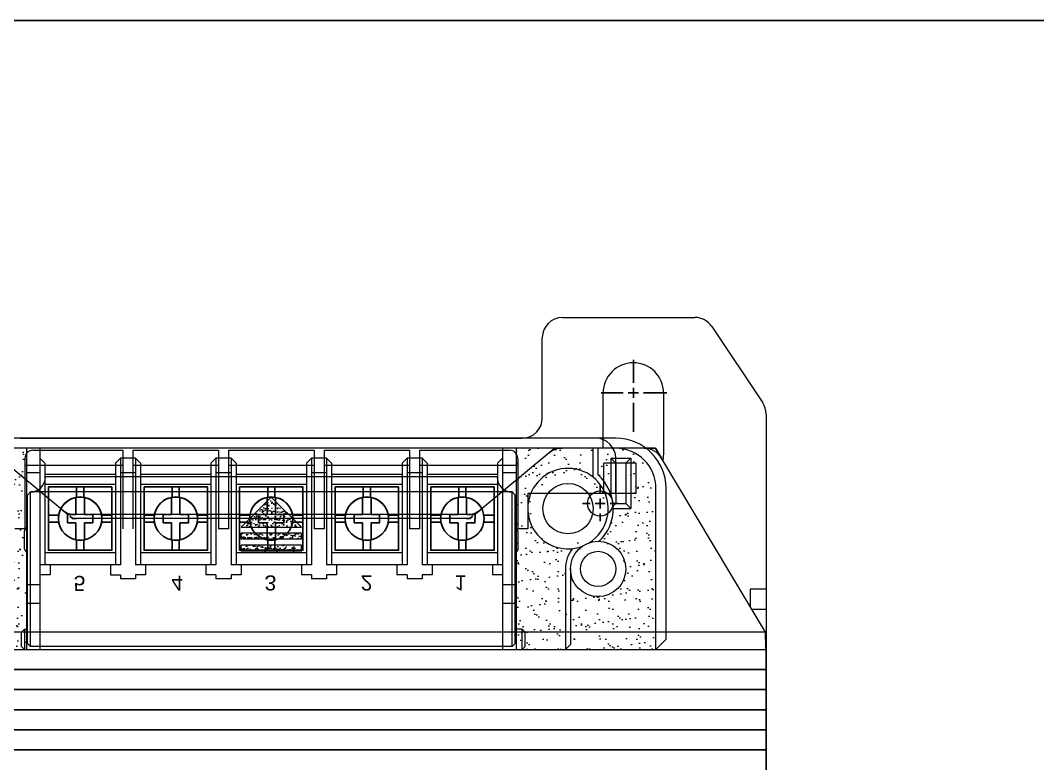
# Model space of a CAD drawing. Header units: millimetres. Extents: x 24815 to 36799, y -9299 to 5469.
# Drawn here: x 35222 to 35323.2, y 2817 to 2890.9 of the extents above; entities that cross this region are included whole.
import ezdxf

# ---------------------------------------------------------------- set-up
doc = ezdxf.new("R2010")
doc.units = ezdxf.units.MM
doc.layers.add('SLD-0', color=7, linetype='Continuous')
doc.styles.add('H', font='')
doc.styles.get('H').set_extended_font_data('Dotum')

# ---------------------------------------------------------------- blocks, each defined once
blk = doc.blocks.new('SW_CENTERMARKSYMBOL_6')
at = {"layer": 'SLD-0', "color": 0}
for p, q in [((0, 0.667), (0, 1.167)), ((-0.667, 0), (-1.167, 0)), ((0, 0), (-0.333, 0)), ((0, 0), (0, 0.333)), ((0, 0), (0, -0.333)), ((0, 0), (0.333, 0)), ((0.667, 0), (1.167, 0)), ((0, -0.667), (0, -1.167))]:
    blk.add_line(p, q, dxfattribs=at)
blk = doc.blocks.new('SW_CENTERMARKSYMBOL_8')
at = {"layer": 'SLD-0', "color": 0}
for p, q in [((0, 0.667), (0, 2.589)), ((-0.667, 0), (-2.14, 0)), ((0, 0), (-0.333, 0)), ((0, 0), (0, 0.333)), ((0, 0), (0, -0.333)), ((0, 0), (0.333, 0)), ((0.667, 0), (2.215, 0)), ((0, -0.667), (0, -2.186))]:
    blk.add_line(p, q, dxfattribs=at)

msp = doc.modelspace()

# ---------------------------------------------------------------- hatches: boundary and pattern name
at = {"lineweight": 13}
h = msp.add_hatch(dxfattribs=at)
h.set_pattern_fill('AR-SAND', color=256, style=0)
h.set_pattern_definition([(322.5, (25309.406, -14124.4933), (-0.06299336, -1.92682377), [0, -1.52, 0, -1.7, 0, -1.625]), (352.5, (25309.406, -14124.4933), (1.7697767, -2.82214607), [0, -0.82, 0, -1.37, 0, -0.525]), (32.5, (25308.176, -14124.4933), (3.11414186, -0.00565905), [0, -0.5, 0, -1.8, 0, -2.35]), (42.5, (25308.176, -14124.4933), (3.0061266, -0.87767556), [0, -0.25, 0, -1.18, 0, -1.35])])
h.paths.add_polyline_path([(35208.74, 2833.714), (35214.364, 2833.713, -0.4003493), (35211.84, 2836.36, -0.4142136), (35214.49, 2839.01, -0.2132628), (35212.993, 2842.36), (35211.24, 2842.36), (35211.24, 2842.365), (35208.74, 2842.365)])
h.paths.add_polyline_path([(35208.74, 2828.36), (35217.14, 2828.36), (35217.14, 2833.713), (35214.616, 2833.713, -0.0237627), (35214.364, 2833.713), (35208.74, 2833.714)])
h.paths.add_polyline_path([(35214.616, 2833.713), (35217.14, 2833.713), (35217.14, 2836.36, -0.4003784)], flags=17)
h.paths.add_polyline_path([(35208.74, 2844.36), (35208.74, 2842.365), (35211.24, 2842.365), (35211.24, 2847.36), (35213.24, 2847.36), (35213.24, 2843.83, -0.1275661), (35214.49, 2845.71), (35214.49, 2848.36), (35212.74, 2848.36, 0.4142136)])
h.paths.add_polyline_path([(35214.99, 2845.479, 0.2272775), (35213.493, 2842.365), (35213.99, 2842.365, -0.998713), (35220.99, 2842.365), (35222.64, 2842.365), (35222.64, 2848.36), (35214.99, 2848.36)])
h.paths.add_polyline_path([(35213.99, 2842.365), (35213.493, 2842.365, 0.2020157), (35214.695, 2839.504, -0.3953164), (35217.64, 2836.36), (35217.64, 2833.713), (35222.64, 2833.713), (35222.64, 2836.36), (35222.64, 2842.365), (35220.99, 2842.365, -1.0012887)])
h.paths.add_polyline_path([(35217.64, 2828.36), (35222.64, 2828.36), (35222.64, 2833.71), (35217.64, 2833.71)])
h = msp.add_hatch(dxfattribs=at)
h.set_pattern_fill('AR-SAND', color=256, style=0)
h.set_pattern_definition([(217.5, (20142.656, -14124.4933), (0.06299336, -1.92682377), [0, -1.52, 0, -1.7, 0, -1.625]), (187.5, (20142.656, -14124.4933), (-1.7697767, -2.82214607), [0, -0.82, 0, -1.37, 0, -0.525]), (147.5, (20143.886, -14124.4933), (-3.11414186, -0.00565905), [0, -0.5, 0, -1.8, 0, -2.35]), (137.5, (20143.886, -14124.4933), (-3.0061266, -0.87767556), [0, -0.25, 0, -1.18, 0, -1.35])])
h.paths.add_polyline_path([(35285.24, 2833.714), (35279.616, 2833.713, 0.4003493), (35282.14, 2836.36, 0.4142136), (35279.49, 2839.01, 0.2132628), (35280.987, 2842.36), (35282.74, 2842.36), (35282.74, 2842.365), (35285.24, 2842.365)])
h.paths.add_polyline_path([(35285.24, 2828.36), (35276.84, 2828.36), (35276.84, 2833.713), (35279.365, 2833.713, 0.0237627), (35279.616, 2833.713), (35285.24, 2833.714)])
h.paths.add_polyline_path([(35279.365, 2833.713), (35276.84, 2833.713), (35276.84, 2836.36, 0.4003784)], flags=17)
h.paths.add_polyline_path([(35285.24, 2844.36), (35285.24, 2842.365), (35282.74, 2842.365), (35282.74, 2847.36), (35280.74, 2847.36), (35280.74, 2843.83, 0.1275661), (35279.49, 2845.71), (35279.49, 2848.36), (35281.24, 2848.36, -0.4142136)])
h.paths.add_polyline_path([(35278.99, 2845.479, -0.2272775), (35280.487, 2842.365), (35279.99, 2842.365, 0.998713), (35272.99, 2842.365), (35271.34, 2842.365), (35271.34, 2848.36), (35278.99, 2848.36)])
h.paths.add_polyline_path([(35279.99, 2842.365), (35280.487, 2842.365, -0.2020157), (35279.286, 2839.504, 0.3953164), (35276.34, 2836.36), (35276.34, 2833.713), (35271.34, 2833.713), (35271.34, 2836.36), (35271.34, 2842.365), (35272.99, 2842.365, 1.0012887)])
h.paths.add_polyline_path([(35276.34, 2828.36), (35271.34, 2828.36), (35271.34, 2833.71), (35276.34, 2833.71)])
h = msp.add_hatch(dxfattribs=at)
h.set_pattern_fill('AR-SAND', color=256, scale=0.3, style=0)
h.set_pattern_definition([(322.5, (25296.8181, -14356.1887), (-0.018898007, -0.578047131), [0, -0.456, 0, -0.51, 0, -0.4875]), (352.5, (25296.8181, -14356.1887), (0.530933012, -0.84664382), [0, -0.246, 0, -0.411, 0, -0.1575]), (32.5, (25296.4491, -14356.1887), (0.934242559, -0.001697716), [0, -0.15, 0, -0.54, 0, -0.705]), (42.5, (25296.4491, -14356.1887), (0.90183798, -0.26330267), [0, -0.075, 0, -0.354, 0, -0.405])])
h.paths.add_polyline_path([(35243.99, 2840.51), (35249.99, 2840.51), (35246.99, 2843.51)])
h = msp.add_hatch(dxfattribs=at)
h.set_pattern_fill('AR-SAND', color=256, scale=0.3, style=0)
h.set_pattern_definition([(322.5, (25297.1331, -14356.8376), (-0.018898007, -0.578047131), [0, -0.456, 0, -0.51, 0, -0.4875]), (352.5, (25297.1331, -14356.8376), (0.530933012, -0.84664382), [0, -0.246, 0, -0.411, 0, -0.1575]), (32.5, (25296.7641, -14356.8376), (0.934242559, -0.001697716), [0, -0.15, 0, -0.54, 0, -0.705]), (42.5, (25296.7641, -14356.8376), (0.90183798, -0.26330267), [0, -0.075, 0, -0.354, 0, -0.405])])
h.paths.add_polyline_path([(35243.99, 2839.31), (35249.99, 2839.31), (35249.99, 2839.91), (35243.99, 2839.91)])
h.paths.add_polyline_path([(35243.99, 2838.11), (35249.99, 2838.11), (35249.99, 2838.71), (35243.99, 2838.71)])

# ---------------------------------------------------------------- linework, layer by layer
at = {"lineweight": 15}
for p, q in [((35275.94, 2861.36, 0), (35289.12, 2861.36, 0)), ((35290.784, 2860.47, 0), (35295.854, 2852.864, 0)), ((35273.94, 2851.36, 0), (35273.94, 2859.36, 0)), ((35279.99, 2848.36, 0), (35279.99, 2853.86, 0)), ((35285.99, 2853.86, 0), (35285.99, 2847.86, 0)), ((35296.19, 2851.755, 0), (35296.19, 2828.36, 0)), ((35222.04, 2849.36, 0), (35271.94, 2849.36, 0)), ((35226.236, 2842.218, 0), (35219.345, 2847.903, 0)), ((35274.636, 2847.903, 0), (35267.745, 2842.218, 0)), ((35284.056, 2848.36, 0), (35275.909, 2848.36, 0)), ((35296.131, 2830.06, 0), (35285.773, 2847.387, 0)), ((35266.472, 2841.76, 0), (35227.509, 2841.76, 0)), ((35266.365, 2841.36, 0), (35227.616, 2841.36, 0)), ((35296.19, 2834.36, 0), (35294.59, 2834.36, 0)), ((35294.59, 2834.36, 0), (35294.59, 2832.637, 0)), ((35294.756, 2832.36, 0), (35296.19, 2832.36, 0)), ((35296.19, 2830.06, 0), (35197.79, 2830.06, 0)), ((35197.79, 2828.36, 0), (35296.19, 2828.36, 0))]:
    msp.add_line(p, q, dxfattribs=at)
at = {"lineweight": 13}
for p, q in [((35281.24, 2849.36, 0), (35212.74, 2849.36, 0)), ((35281.24, 2848.36, 0), (35212.74, 2848.36, 0)), ((35222.64, 2848.36, 0), (35222.64, 2828.36, 0)), ((35223.29, 2848.16, 0), (35232.24, 2848.16, 0)), ((35223.99, 2848.36, 0), (35223.99, 2828.36, 0)), ((35232.24, 2848.16, 0), (35232.24, 2840.36, 0)), ((35233.24, 2848.16, 0), (35233.24, 2840.36, 0)), ((35233.24, 2848.16, 0), (35241.74, 2848.16, 0)), ((35241.74, 2848.16, 0), (35241.74, 2840.36, 0)), ((35242.74, 2848.16, 0), (35242.74, 2840.36, 0)), ((35242.74, 2848.16, 0), (35251.24, 2848.16, 0)), ((35251.24, 2848.16, 0), (35251.24, 2840.36, 0)), ((35252.24, 2848.16, 0), (35252.24, 2840.36, 0)), ((35252.24, 2848.16, 0), (35260.74, 2848.16, 0)), ((35260.74, 2848.16, 0), (35260.74, 2840.36, 0)), ((35261.74, 2848.16, 0), (35261.74, 2840.36, 0)), ((35261.74, 2848.16, 0), (35270.69, 2848.16, 0)), ((35269.99, 2848.36, 0), (35269.99, 2828.36, 0)), ((35271.34, 2848.36, 0), (35271.34, 2828.36, 0)), ((35278.99, 2845.472, 0), (35278.99, 2848.36, 0)), ((35279.49, 2845.71, 0), (35279.49, 2848.36, 0)), ((35222.49, 2847.36, 0), (35222.49, 2840.36, 0)), ((35222.49, 2846.66, 0), (35232.24, 2846.66, 0)), ((35223.99, 2847.36, 0), (35224.49, 2846.86, 0)), ((35224.49, 2846.86, 0), (35224.49, 2836.76, 0)), ((35231.99, 2847.36, 0), (35231.49, 2846.86, 0)), ((35231.49, 2846.86, 0), (35231.49, 2836.76, 0)), ((35231.99, 2847.36, 0), (35231.99, 2836.76, 0)), ((35233.49, 2847.36, 0), (35231.99, 2847.36, 0)), ((35233.24, 2846.66, 0), (35241.74, 2846.66, 0)), ((35233.49, 2847.36, 0), (35233.49, 2836.76, 0)), ((35233.99, 2846.86, 0), (35233.49, 2847.36, 0)), ((35233.99, 2846.86, 0), (35233.99, 2836.76, 0)), ((35241.49, 2847.36, 0), (35240.99, 2846.86, 0)), ((35240.99, 2846.86, 0), (35240.99, 2836.76, 0)), ((35241.49, 2847.36, 0), (35241.49, 2836.76, 0)), ((35242.99, 2847.36, 0), (35241.49, 2847.36, 0)), ((35242.74, 2846.66, 0), (35251.24, 2846.66, 0)), ((35242.99, 2847.36, 0), (35242.99, 2836.76, 0)), ((35243.49, 2846.86, 0), (35242.99, 2847.36, 0)), ((35243.49, 2846.86, 0), (35243.49, 2836.76, 0)), ((35250.99, 2847.36, 0), (35250.49, 2846.86, 0)), ((35250.49, 2846.86, 0), (35250.49, 2836.76, 0)), ((35250.99, 2847.36, 0), (35250.99, 2836.76, 0)), ((35252.49, 2847.36, 0), (35250.99, 2847.36, 0)), ((35252.24, 2846.66, 0), (35260.74, 2846.66, 0)), ((35252.49, 2847.36, 0), (35252.49, 2836.76, 0)), ((35252.99, 2846.86, 0), (35252.49, 2847.36, 0)), ((35252.99, 2846.86, 0), (35252.99, 2836.76, 0)), ((35260.49, 2847.36, 0), (35259.99, 2846.86, 0)), ((35259.99, 2846.86, 0), (35259.99, 2836.76, 0)), ((35260.49, 2847.36, 0), (35260.49, 2836.76, 0)), ((35261.99, 2847.36, 0), (35260.49, 2847.36, 0)), ((35261.74, 2846.66, 0), (35271.49, 2846.66, 0)), ((35261.99, 2847.36, 0), (35261.99, 2836.76, 0)), ((35262.49, 2846.86, 0), (35261.99, 2847.36, 0)), ((35262.49, 2846.86, 0), (35262.49, 2836.76, 0)), ((35269.99, 2847.36, 0), (35269.49, 2846.86, 0)), ((35269.49, 2846.86, 0), (35269.49, 2836.76, 0)), ((35271.49, 2847.36, 0), (35271.49, 2840.36, 0)), ((35283.24, 2846.86, 0), (35280.04, 2846.86, 0)), ((35280.04, 2843.86, 0), (35280.04, 2846.86, 0)), ((35280.74, 2847.36, 0), (35280.74, 2843.83, 0)), ((35280.74, 2847.36, 0), (35282.74, 2847.36, 0)), ((35281.24, 2846.86, 0), (35280.74, 2847.36, 0)), ((35281.24, 2843.86, 0), (35281.24, 2847.36, 0)), ((35281.24, 2846.86, 0), (35281.24, 2842.86, 0)), ((35282.74, 2847.36, 0), (35282.24, 2846.86, 0)), ((35282.24, 2846.86, 0), (35282.24, 2842.86, 0)), ((35282.74, 2847.36, 0), (35282.74, 2842.36, 0)), ((35283.24, 2846.86, 0), (35283.24, 2843.86, 0)), ((35222.64, 2845.96, 0), (35223.99, 2845.96, 0)), ((35231.49, 2845.76, 0), (35224.49, 2845.76, 0)), ((35269.44, 2845.51, 0), (35224.54, 2845.51, 0)), ((35231.99, 2845.96, 0), (35233.49, 2845.96, 0)), ((35240.99, 2845.76, 0), (35233.99, 2845.76, 0)), ((35241.49, 2845.96, 0), (35242.99, 2845.96, 0)), ((35250.49, 2845.76, 0), (35243.49, 2845.76, 0)), ((35250.99, 2845.96, 0), (35252.49, 2845.96, 0)), ((35259.99, 2845.76, 0), (35252.99, 2845.76, 0)), ((35260.49, 2845.96, 0), (35261.99, 2845.96, 0)), ((35269.49, 2845.76, 0), (35262.49, 2845.76, 0)), ((35269.99, 2845.96, 0), (35271.34, 2845.96, 0)), ((35231.49, 2844.76, 0), (35224.49, 2844.76, 0)), ((35240.99, 2844.76, 0), (35233.99, 2844.76, 0)), ((35250.49, 2844.76, 0), (35243.49, 2844.76, 0)), ((35259.99, 2844.76, 0), (35252.99, 2844.76, 0)), ((35269.49, 2844.76, 0), (35262.49, 2844.76, 0)), ((35285.24, 2828.36, 0), (35285.24, 2844.36, 0)), ((35286.24, 2829.36, 0), (35286.24, 2844.36, 0)), ((35223.04, 2844.01, 0), (35222.74, 2843.71, 0)), ((35222.74, 2828.953, 0), (35222.74, 2843.71, 0)), ((35270.94, 2844.01, 0), (35223.04, 2844.01, 0)), ((35223.04, 2828.66, 0), (35223.04, 2844.01, 0)), ((35270.94, 2828.66, 0), (35270.94, 2844.01, 0)), ((35270.94, 2844.01, 0), (35271.24, 2843.71, 0)), ((35271.24, 2828.953, 0), (35271.24, 2843.71, 0)), ((35283.24, 2843.86, 0), (35272.49, 2843.86, 0)), ((35272.49, 2843.86, 0), (35272.49, 2840.36, 0)), ((35281.24, 2842.86, 0), (35280.981, 2842.601, 0)), ((35280.987, 2842.36, 0), (35282.74, 2842.36, 0)), ((35281.24, 2842.86, 0), (35282.24, 2842.86, 0)), ((35282.74, 2842.36, 0), (35282.24, 2842.86, 0)), ((35222.49, 2840.36, 0), (35221.49, 2840.36, 0)), ((35222.44, 2840.11, 0), (35222.74, 2840.61, 0)), ((35242.74, 2840.36, 0), (35241.74, 2840.36, 0)), ((35252.24, 2840.36, 0), (35251.24, 2840.36, 0)), ((35261.74, 2840.36, 0), (35260.74, 2840.36, 0)), ((35271.54, 2840.11, 0), (35271.24, 2840.61, 0)), ((35272.49, 2840.36, 0), (35271.49, 2840.36, 0)), ((35222.44, 2838.31, 0), (35222.44, 2840.11, 0)), ((35243.99, 2839.31, 0), (35243.99, 2839.91, 0)), ((35249.99, 2839.91, 0), (35243.99, 2839.91, 0)), ((35249.99, 2839.31, 0), (35243.99, 2839.31, 0)), ((35249.99, 2839.31, 0), (35249.99, 2839.91, 0)), ((35271.54, 2838.31, 0), (35271.54, 2840.11, 0)), ((35222.44, 2838.31, 0), (35222.74, 2837.81, 0)), ((35243.99, 2838.11, 0), (35243.99, 2838.71, 0)), ((35249.99, 2838.71, 0), (35243.99, 2838.71, 0)), ((35249.99, 2838.11, 0), (35249.99, 2838.71, 0)), ((35271.54, 2838.31, 0), (35271.24, 2837.81, 0)), ((35231.49, 2837.96, 0), (35224.49, 2837.96, 0)), ((35240.99, 2837.96, 0), (35233.99, 2837.96, 0)), ((35250.49, 2837.96, 0), (35243.49, 2837.96, 0)), ((35249.99, 2838.11, 0), (35243.99, 2838.11, 0)), ((35259.99, 2837.96, 0), (35252.99, 2837.96, 0)), ((35269.49, 2837.96, 0), (35262.49, 2837.96, 0)), ((35231.99, 2836.76, 0), (35223.99, 2836.76, 0)), ((35224.99, 2836.76, 0), (35224.99, 2835.76, 0)), ((35230.99, 2836.76, 0), (35230.99, 2835.76, 0)), ((35241.49, 2836.76, 0), (35233.49, 2836.76, 0)), ((35234.49, 2836.76, 0), (35234.49, 2835.76, 0)), ((35240.49, 2836.76, 0), (35240.49, 2835.76, 0)), ((35250.99, 2836.76, 0), (35242.99, 2836.76, 0)), ((35243.99, 2836.76, 0), (35243.99, 2835.76, 0)), ((35249.99, 2836.76, 0), (35249.99, 2835.76, 0)), ((35260.49, 2836.76, 0), (35252.49, 2836.76, 0)), ((35253.49, 2836.76, 0), (35253.49, 2835.76, 0)), ((35259.49, 2836.76, 0), (35259.49, 2835.76, 0)), ((35269.99, 2836.76, 0), (35261.99, 2836.76, 0)), ((35262.99, 2836.76, 0), (35262.99, 2835.76, 0)), ((35268.99, 2836.76, 0), (35268.99, 2835.76, 0)), ((35276.24, 2836.36, 0), (35276.24, 2828.36, 0)), ((35276.74, 2836.36, 0), (35276.74, 2828.86, 0)), ((35224.99, 2835.76, 0), (35223.99, 2835.76, 0)), ((35230.99, 2835.76, 0), (35231.99, 2835.76, 0)), ((35231.99, 2835.76, 0), (35231.99, 2835.36, 0)), ((35233.49, 2835.36, 0), (35231.99, 2835.36, 0)), ((35233.49, 2835.76, 0), (35233.49, 2835.36, 0)), ((35234.49, 2835.76, 0), (35233.49, 2835.76, 0)), ((35241.49, 2835.76, 0), (35240.49, 2835.76, 0)), ((35241.49, 2835.76, 0), (35241.49, 2835.36, 0)), ((35242.99, 2835.36, 0), (35241.49, 2835.36, 0)), ((35242.99, 2835.76, 0), (35242.99, 2835.36, 0)), ((35243.99, 2835.76, 0), (35242.99, 2835.76, 0)), ((35250.99, 2835.76, 0), (35249.99, 2835.76, 0)), ((35250.99, 2835.76, 0), (35250.99, 2835.36, 0)), ((35252.49, 2835.36, 0), (35250.99, 2835.36, 0)), ((35252.49, 2835.76, 0), (35252.49, 2835.36, 0)), ((35253.49, 2835.76, 0), (35252.49, 2835.76, 0)), ((35260.49, 2835.76, 0), (35259.49, 2835.76, 0)), ((35260.49, 2835.76, 0), (35260.49, 2835.36, 0)), ((35261.99, 2835.36, 0), (35260.49, 2835.36, 0)), ((35261.99, 2835.76, 0), (35261.99, 2835.36, 0)), ((35262.99, 2835.76, 0), (35261.99, 2835.76, 0)), ((35269.99, 2835.76, 0), (35268.99, 2835.76, 0)), ((35222.64, 2834.81, 0), (35223.99, 2834.81, 0)), ((35269.99, 2834.81, 0), (35271.34, 2834.81, 0)), ((35222.64, 2832.969, 0), (35223.99, 2832.969, 0)), ((35269.99, 2832.969, 0), (35271.34, 2832.969, 0)), ((35222.44, 2830.36, 0), (35222.14, 2830.06, 0)), ((35222.44, 2830.36, 0), (35222.74, 2830.36, 0)), ((35222.44, 2830.36, 0), (35222.44, 2828.36, 0)), ((35271.94, 2830.36, 0), (35271.24, 2830.36, 0)), ((35272.24, 2830.06, 0), (35271.94, 2830.36, 0)), ((35271.94, 2828.36, 0), (35271.94, 2830.36, 0)), ((35222.14, 2828.653, 0), (35222.14, 2830.06, 0)), ((35272.24, 2828.653, 0), (35272.24, 2830.06, 0)), ((35286.24, 2829.36, 0), (35285.24, 2828.36, 0)), ((35208.74, 2828.36, 0), (35285.24, 2828.36, 0)), ((35222.44, 2828.36, 0), (35222.14, 2828.653, 0)), ((35222.74, 2828.953, 0), (35222.64, 2828.953, 0)), ((35223.04, 2828.653, 0), (35222.74, 2828.953, 0)), ((35223.04, 2828.66, 0), (35223.04, 2828.66, 0)), ((35270.94, 2828.653, 0), (35223.04, 2828.653, 0)), ((35271.24, 2828.953, 0), (35270.94, 2828.653, 0)), ((35271.24, 2828.956, 0), (35271.24, 2828.956, 0)), ((35271.24, 2828.953, 0), (35271.24, 2828.953, 0)), ((35271.34, 2828.953, 0), (35271.24, 2828.953, 0)), ((35272.24, 2828.653, 0), (35271.94, 2828.36, 0)), ((35276.74, 2828.86, 0), (35276.24, 2828.36, 0))]:
    msp.add_line(p, q, dxfattribs=at)
for p, q in [((35274.636, 2847.903, 0), (35275.19, 2848.36, 0)), ((35275.909, 2848.36, 0), (35275.19, 2848.36, 0)), ((35284.056, 2848.36, 0), (35285.19, 2848.36, 0)), ((35285.773, 2847.387, 0), (35285.19, 2848.36, 0)), ((35227.635, 2844.51, 0), (35227.635, 2843.49, 0)), ((35228.346, 2844.51, 0), (35228.346, 2843.49, 0)), ((35237.135, 2844.51, 0), (35237.135, 2843.49, 0)), ((35237.846, 2844.51, 0), (35237.846, 2843.49, 0)), ((35246.635, 2844.51, 0), (35246.635, 2843.49, 0)), ((35247.346, 2844.51, 0), (35247.346, 2843.49, 0)), ((35256.135, 2844.51, 0), (35256.135, 2843.49, 0)), ((35256.846, 2844.51, 0), (35256.846, 2843.49, 0)), ((35265.635, 2844.51, 0), (35265.635, 2843.49, 0)), ((35266.346, 2844.51, 0), (35266.346, 2843.49, 0)), ((35224.84, 2841.716, 0), (35225.861, 2841.716, 0)), ((35226.236, 2842.218, 0), (35226.79, 2841.76, 0)), ((35227.509, 2841.76, 0), (35226.79, 2841.76, 0)), ((35226.958, 2841.608, 0), (35227.24, 2841.36, 0)), ((35227.616, 2841.36, 0), (35227.24, 2841.36, 0)), ((35230.12, 2841.716, 0), (35231.14, 2841.716, 0)), ((35234.34, 2841.716, 0), (35235.361, 2841.716, 0)), ((35239.62, 2841.716, 0), (35240.64, 2841.716, 0)), ((35243.84, 2841.716, 0), (35244.861, 2841.716, 0)), ((35249.12, 2841.716, 0), (35250.14, 2841.716, 0)), ((35253.34, 2841.716, 0), (35254.361, 2841.716, 0)), ((35258.62, 2841.716, 0), (35259.64, 2841.716, 0)), ((35262.84, 2841.716, 0), (35263.861, 2841.716, 0)), ((35266.365, 2841.36, 0), (35266.74, 2841.36, 0)), ((35266.472, 2841.76, 0), (35267.19, 2841.76, 0)), ((35267.023, 2841.608, 0), (35266.74, 2841.36, 0)), ((35267.745, 2842.218, 0), (35267.19, 2841.76, 0)), ((35268.12, 2841.716, 0), (35269.14, 2841.716, 0)), ((35224.84, 2841.005, 0), (35225.861, 2841.005, 0)), ((35230.12, 2841.005, 0), (35231.14, 2841.005, 0)), ((35234.34, 2841.005, 0), (35235.361, 2841.005, 0)), ((35239.62, 2841.005, 0), (35240.64, 2841.005, 0)), ((35243.84, 2841.005, 0), (35244.861, 2841.005, 0)), ((35249.12, 2841.005, 0), (35250.14, 2841.005, 0)), ((35253.34, 2841.005, 0), (35254.361, 2841.005, 0)), ((35258.62, 2841.005, 0), (35259.64, 2841.005, 0)), ((35262.84, 2841.005, 0), (35263.861, 2841.005, 0)), ((35268.12, 2841.005, 0), (35269.14, 2841.005, 0)), ((35227.635, 2839.231, 0), (35227.635, 2838.21, 0)), ((35228.346, 2839.231, 0), (35228.346, 2838.21, 0)), ((35237.135, 2839.231, 0), (35237.135, 2838.21, 0)), ((35237.846, 2839.231, 0), (35237.846, 2838.21, 0)), ((35246.635, 2839.231, 0), (35246.635, 2838.21, 0)), ((35247.346, 2839.231, 0), (35247.346, 2838.21, 0)), ((35256.135, 2839.231, 0), (35256.135, 2838.21, 0)), ((35256.846, 2839.231, 0), (35256.846, 2838.21, 0)), ((35265.635, 2839.231, 0), (35265.635, 2838.21, 0)), ((35266.346, 2839.231, 0), (35266.346, 2838.21, 0)), ((35296.19, 2789.36, 0), (35296.19, 2828.36, 0)), ((35197.79, 2826.36, 0), (35296.19, 2826.36, 0)), ((35197.79, 2824.36, 0), (35296.19, 2824.36, 0)), ((35197.79, 2822.36, 0), (35296.19, 2822.36, 0)), ((35197.79, 2820.36, 0), (35296.19, 2820.36, 0)), ((35197.79, 2818.36, 0), (35296.19, 2818.36, 0))]:
    msp.add_line(p, q)
at = {"elevation": 0}
for points in [[(35158.208, 2890.903), (35655.133, 2890.903), (35655.133, 2585.752), (35158.208, 2585.752)], [(35224.84, 2844.51), (35224.84, 2838.21), (35231.14, 2838.21), (35231.14, 2844.51)], [(35234.34, 2844.51), (35234.34, 2838.21), (35240.64, 2838.21), (35240.64, 2844.51)], [(35243.84, 2844.51), (35243.84, 2838.21), (35250.14, 2838.21), (35250.14, 2844.51)], [(35253.34, 2844.51), (35253.34, 2838.21), (35259.64, 2838.21), (35259.64, 2844.51)], [(35262.84, 2844.51), (35262.84, 2838.21), (35269.14, 2838.21), (35269.14, 2844.51)]]:
    msp.add_lwpolyline(points, close=True, dxfattribs=at)
at = {"lineweight": 15, "elevation": 0, "flags": 128}
msp.add_lwpolyline([(35285.99, 2847.86), (35285.967, 2847.484), (35285.908, 2847.161)], dxfattribs=at)
at = {"elevation": 0}
for points in [[(35227.573, 2843.479), (35227.572, 2841.779), (35226.735, 2841.78), (35226.734, 2840.943), (35227.571, 2840.942), (35227.57, 2839.242)], [(35228.408, 2839.242), (35228.409, 2840.941), (35229.246, 2840.941), (35229.247, 2841.778), (35228.409, 2841.779), (35228.41, 2843.478)], [(35237.073, 2843.479), (35237.072, 2841.779), (35236.235, 2841.78), (35236.234, 2840.943), (35237.071, 2840.942), (35237.07, 2839.242)], [(35237.908, 2839.242), (35237.909, 2840.941), (35238.746, 2840.941), (35238.747, 2841.778), (35237.909, 2841.779), (35237.91, 2843.478)], [(35246.573, 2843.479), (35246.572, 2841.779), (35245.735, 2841.78), (35245.734, 2840.943), (35246.571, 2840.942), (35246.57, 2839.242)], [(35247.408, 2839.242), (35247.409, 2840.941), (35248.246, 2840.941), (35248.247, 2841.778), (35247.409, 2841.779), (35247.41, 2843.478)], [(35256.073, 2843.479), (35256.072, 2841.779), (35255.235, 2841.78), (35255.234, 2840.943), (35256.071, 2840.942), (35256.07, 2839.242)], [(35256.908, 2839.242), (35256.909, 2840.941), (35257.746, 2840.941), (35257.747, 2841.778), (35256.909, 2841.779), (35256.91, 2843.478)], [(35265.573, 2843.479), (35265.572, 2841.779), (35264.735, 2841.78), (35264.734, 2840.943), (35265.571, 2840.942), (35265.57, 2839.242)], [(35266.408, 2839.242), (35266.409, 2840.941), (35267.246, 2840.941), (35267.247, 2841.778), (35266.409, 2841.779), (35266.41, 2843.478)]]:
    msp.add_lwpolyline(points, dxfattribs=at)
at = {"lineweight": 13, "elevation": 0}
msp.add_lwpolyline([(35246.99, 2843.51), (35243.99, 2840.51), (35249.99, 2840.51)], close=True, dxfattribs=at)
at = {"lineweight": 13}
for centre, radius in [((35276.49, 2842.357, 0), 2.5), ((35227.99, 2841.36, 0), 2.15), ((35237.49, 2841.36, 0), 2.15), ((35246.99, 2841.36, 0), 2.15), ((35256.49, 2841.36, 0), 2.15), ((35265.99, 2841.36, 0), 2.15), ((35279.49, 2836.36, 0), 2.75), ((35279.49, 2836.36, 0), 1.75)]:
    msp.add_circle(centre, radius, dxfattribs=at)
for centre in [(35227.99, 2841.36, 0), (35237.49, 2841.36, 0), (35246.99, 2841.36, 0), (35256.49, 2841.36, 0), (35265.99, 2841.36, 0)]:
    msp.add_circle(centre, 2.159)
at = {"lineweight": 15}
msp.add_circle((35279.69, 2842.86, 0), 1.25, dxfattribs=at)
for centre, radius, start, end in [((35275.94, 2859.36, 0), 2, 90, 180), ((35289.12, 2859.36, 0), 2, 33.69007, 90), ((35282.99, 2853.86, 0), 3, 0, 180), ((35294.19, 2851.755, 0), 2, 0, 33.69007), ((35271.94, 2851.36, 0), 2, 270, 0), ((35275.909, 2846.36, 0), 2, 90, 129.52263), ((35284.056, 2846.36, 0), 2, 30.87208, 90), ((35227.509, 2843.76, 0), 2, 230.47737, 270), ((35227.616, 2842.36, 0), 1, 228.81407, 270), ((35266.365, 2842.36, 0), 1, 270, 311.18593), ((35266.472, 2843.76, 0), 2, 270, 309.52263), ((35294.49, 2830.06, 0), 1.7, 356.62771, 0)]:
    msp.add_arc(centre, radius, start, end, dxfattribs=at)
at = {"lineweight": 13}
for centre, radius, start, end in [((35279.24, 2847.36, 0), 2, 0, 90), ((35281.24, 2844.36, 0), 5, 0, 90), ((35223.29, 2847.36, 0), 0.8, 90, 180), ((35270.69, 2847.36, 0), 0.8, 0, 90), ((35281.24, 2844.36, 0), 4, 0, 90), ((35276.49, 2842.357, 0), 4, 302.0615, 291.09588), ((35223.04, 2845.51, 0), 1.5, 270, 0), ((35270.94, 2845.51, 0), 1.5, 180, 270), ((35276.49, 2842.36, 0), 4.497, 313.68343, 48.15484), ((35279.49, 2836.36, 0), 3.25, 141.51497, 180)]:
    msp.add_arc(centre, radius, start, end, dxfattribs=at)
at = {"lineweight": 15}
for points, knots in [([(35296.19, 2828.36, 0), (35296.185, 2828.36, 0), (35296.18, 2828.405, 0), (35296.17, 2828.575, 0), (35296.165, 2828.701, 0), (35296.155, 2829.016, 0), (35296.151, 2829.204, 0), (35296.141, 2829.615, 0), (35296.136, 2829.838, 0), (35296.131, 2830.06, 0)], [0, 0, 0, 0, 0.25, 0.25, 0.5, 0.5, 0.75, 0.75, 1, 1, 1, 1]), ([(35296.19, 2829.96, 0), (35296.18, 2829.96, 0), (35296.17, 2829.971, 0), (35296.151, 2830.008, 0), (35296.141, 2830.034, 0), (35296.131, 2830.06, 0)], [0, 0, 0, 0, 0.5, 0.5, 1, 1, 1, 1])]:
    msp.add_open_spline(points, degree=3, knots=knots, dxfattribs=at)

# ---------------------------------------------------------------- block references
at = {"xscale": -1.5, "yscale": 1.5, "zscale": 1.5, "rotation": 180}
for name, p in [('SW_CENTERMARKSYMBOL_8', (35282.99, 2853.86, 0)), ('SW_CENTERMARKSYMBOL_6', (35279.69, 2842.86, 0))]:
    msp.add_blockref(name, p, dxfattribs=at)

# ---------------------------------------------------------------- texts
at = {"lineweight": 13, "extrusion": (0, 0, -1), "char_height": 1.5, "width": 1.60442, "attachment_point": 3, "text_direction": (1, 0, 0), "style": 'H'}
for s, insert in [('{\\fSwis721 BT|b0|i0|c0|p34;5}', (35228.509, 2834.168, 0)), ('{\\fSwis721 BT|b0|i0|c0|p34;4}', (35238.221, 2834.183, 0)), ('{\\fSwis721 BT|b0|i0|c0|p34;3}', (35247.491, 2834.217, 0)), ('{\\fSwis721 BT|b0|i0|c0|p34;2}', (35257.049, 2834.21, 0)), ('{\\fSwis721 BT|b0|i0|c0|p34;1}', (35266.379, 2834.218, 0))]:
    msp.add_mtext(s, dxfattribs=dict(at, insert=insert))

doc.saveas('drawing.dxf')
